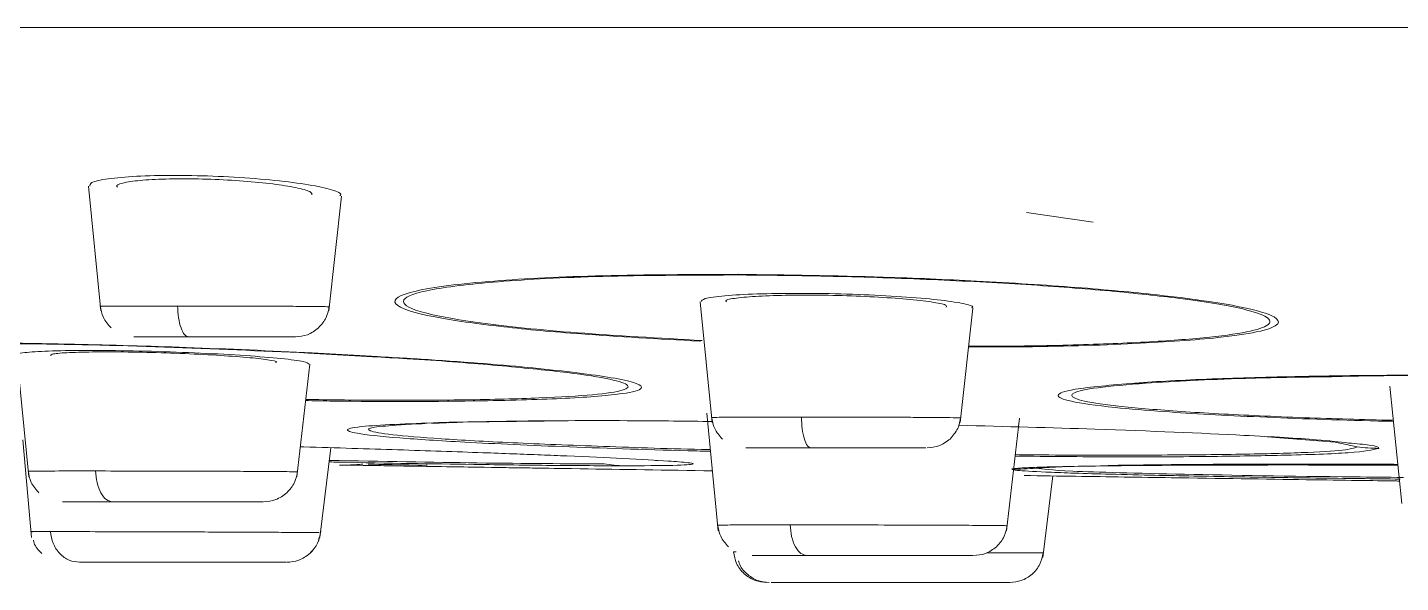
# Model space of a CAD drawing. Extents: x -6207 to -5787, y -4608 to -3937.
# Drawn here: x -6090.496 to -6086.416, y -4093.312 to -4091.663 of the extents above; entities that cross this region are included whole.
import ezdxf

# ---------------------------------------------------------------- set-up
doc = ezdxf.new("R2010")
doc.units = 0
doc.header["$LTSCALE"] = 7
doc.layers.get('0').update_dxf_attribs({"color": 2, "linetype": 'CONTINUOUS'})

msp = doc.modelspace()

# ---------------------------------------------------------------- linework, layer by layer
at = {"color": 8, "linetype": 'Continuous', "lineweight": 15}
for p, q in [((-6083.93456, -4091.66348), (-6105.75692, -4091.66348)), ((-6086.61063, -4092.89491), (-6086.54511, -4092.90936)), ((-6087.49838, -4092.97201), (-6087.42106, -4092.96798)), ((-6088.39818, -4093.2208), (-6088.39005, -4093.22085))]:
    msp.add_line(p, q, dxfattribs=at)
at = {"color": 7, "linetype": 'Continuous', "lineweight": 15}
for p, q in [((-6090.31498, -4092.13507), (-6090.27819, -4092.50524)), ((-6089.60081, -4092.50524), (-6089.56301, -4092.16432)), ((-6087.32891, -4092.24207), (-6087.5273, -4092.21327)), ((-6088.4974, -4092.47806), (-6088.4615, -4092.8364)), ((-6087.72425, -4092.8364), (-6087.68687, -4092.49675)), ((-6087.4343, -4092.58897), (-6087.43427, -4092.5889)), ((-6090.52711, -4092.63637), (-6090.49228, -4092.99805)), ((-6089.69525, -4092.99805), (-6089.65712, -4092.6634)), ((-6089.66227, -4092.63038), (-6089.47104, -4092.64135)), ((-6089.64959, -4092.62974), (-6089.45606, -4092.64116)), ((-6086.44796, -4092.72847), (-6086.41246, -4093.07735)), ((-6089.20656, -4092.8358), (-6088.96071, -4092.83235)), ((-6088.47718, -4092.8086), (-6088.44352, -4093.15815)), ((-6087.55113, -4092.8487), (-6087.54836, -4092.82438)), ((-6089.20756, -4092.83561), (-6089.29433, -4092.83926)), ((-6089.24548, -4092.83731), (-6089.20656, -4092.8358)), ((-6087.58639, -4093.15815), (-6087.55129, -4092.85009)), ((-6090.51004, -4092.88795), (-6090.48397, -4093.17817)), ((-6089.62678, -4093.17817), (-6089.59471, -4092.91179)), ((-6086.81208, -4092.87915), (-6086.61063, -4092.89491)), ((-6086.7254, -4092.88561), (-6086.78449, -4092.8806)), ((-6088.62985, -4092.94946), (-6088.62347, -4092.95103)), ((-6087.47922, -4093.23735), (-6087.44954, -4092.99554)), ((-6088.44352, -4093.15815), (-6088.44352, -4093.15817)), ((-6088.39005, -4093.22085), (-6088.39818, -4093.2208))]:
    msp.add_line(p, q, dxfattribs=at)
for centre, radius, start, end in [((-6088.37007, -4092.36686), 0.03251, 246.55587, 257.07266), ((-6088.50906, -4092.5379), 0.05804, 280.18614, 288.09334), ((-6089.65886, -4092.57219), 0.05829, 266.65083, 279.15975), ((-6087.18398, -4092.31358), 0.40658, 266.92428, 271.46382), ((-6089.23657, -4092.43876), 0.39817, 267.16022, 274.32277), ((-6086.47407, -4092.31808), 0.59553, 263.14843, 269.39714), ((-6087.56257, -4092.38075), 0.59474, 269.15294, 276.19619)]:
    msp.add_arc(centre, radius, start, end, dxfattribs=at)
for points, knots in [([(-6089.56779, -4092.16377), (-6089.5663, -4092.16219), (-6089.56048, -4092.15599), (-6089.59442, -4092.14353), (-6089.66632, -4092.12852), (-6089.77226, -4092.11565), (-6089.89609, -4092.10655), (-6089.99558, -4092.10326), (-6090.08896, -4092.1026), (-6090.1762, -4092.10465), (-6090.26095, -4092.11229), (-6090.31036, -4092.12272), (-6090.31068, -4092.13112), (-6090.31082, -4092.13466)], [0, 0, 0, 0, 0.0367958, 0.1439149, 0.2513141, 0.3586142, 0.4654781, 0.5717498, 0.6047893, 0.7105655, 0.8163307, 0.9223921, 1, 1, 1, 1]), ([(-6090.22814, -4092.13812), (-6090.2295, -4092.13641), (-6090.23399, -4092.13081), (-6090.20599, -4092.12286), (-6090.14859, -4092.11575), (-6090.08445, -4092.11323), (-6090.01447, -4092.11269), (-6089.93856, -4092.11429), (-6089.84072, -4092.12017), (-6089.75349, -4092.12924), (-6089.68808, -4092.1404), (-6089.65038, -4092.15156), (-6089.65102, -4092.15806), (-6089.65128, -4092.16082)], [0, 0, 0, 0, 0.0464744, 0.1526962, 0.2584578, 0.3635939, 0.39633, 0.5009224, 0.6055058, 0.7104255, 0.8159485, 0.9220282, 1, 1, 1, 1]), ([(-6088.49879, -4092.59503), (-6088.6202, -4092.58845), (-6088.83795, -4092.57665), (-6089.10598, -4092.55152), (-6089.31825, -4092.52121), (-6089.43213, -4092.48349), (-6089.37151, -4092.44503), (-6089.14129, -4092.41587), (-6088.7986, -4092.39811), (-6088.522, -4092.39716), (-6088.383, -4092.39668)], [0, 0, 0, 0, 0.1154585, 0.2070854, 0.3182521, 0.4567948, 0.6019383, 0.7456854, 0.8721985, 1, 1, 1, 1]), ([(-6088.49103, -4092.59307), (-6088.61979, -4092.58601), (-6088.87733, -4092.5719), (-6089.16917, -4092.54126), (-6089.35144, -4092.50718), (-6089.40002, -4092.47236), (-6089.31324, -4092.4407), (-6089.09735, -4092.41587), (-6088.77759, -4092.39983), (-6088.51076, -4092.39897), (-6088.37734, -4092.39854)], [0, 0, 0, 0, 0.1250168, 0.2500581, 0.3751315, 0.5001057, 0.6250742, 0.7500938, 0.8750398, 1, 1, 1, 1]), ([(-6087.69053, -4092.49634), (-6087.68931, -4092.49566), (-6087.682, -4092.49157), (-6087.71376, -4092.48297), (-6087.78517, -4092.47207), (-6087.89532, -4092.46261), (-6088.02649, -4092.4559), (-6088.13381, -4092.45343), (-6088.23588, -4092.45297), (-6088.33241, -4092.45443), (-6088.42891, -4092.46003), (-6088.48911, -4092.46809), (-6088.49279, -4092.47472), (-6088.49448, -4092.47777)], [0, 0, 0, 0, 0.0215965, 0.1286271, 0.2357677, 0.3428802, 0.449822, 0.5565224, 0.5898346, 0.6963267, 0.8028106, 0.9094224, 1, 1, 1, 1]), ([(-6088.41925, -4092.47882), (-6088.42034, -4092.47713), (-6088.42338, -4092.47242), (-6088.38677, -4092.46601), (-6088.31726, -4092.46058), (-6088.24249, -4092.45863), (-6088.16163, -4092.45828), (-6088.07477, -4092.45951), (-6087.96466, -4092.46411), (-6087.86834, -4092.47115), (-6087.79893, -4092.47977), (-6087.76236, -4092.4878), (-6087.76538, -4092.49232), (-6087.76647, -4092.49394)], [0, 0, 0, 0, 0.0593691, 0.1657116, 0.2718634, 0.377763, 0.410889, 0.5165664, 0.6222396, 0.7280611, 0.8341345, 0.9404365, 1, 1, 1, 1]), ([(-6090.27968, -4092.49), (-6090.27758, -4092.50204), (-6090.27321, -4092.52701), (-6090.25632, -4092.54598), (-6090.24757, -4092.55581)], [0, 0, 0, 0, 0.48196531, 1, 1, 1, 1]), ([(-6090.05001, -4092.49081), (-6090.04927, -4092.50258), (-6090.04773, -4092.52699), (-6090.04009, -4092.55746), (-6090.02956, -4092.57825), (-6090.02152, -4092.58085), (-6090.01764, -4092.5821)], [0, 0, 0, 0, 0.24113568, 0.49991713, 0.75876496, 1, 1, 1, 1]), ([(-6089.63129, -4092.55581), (-6089.62254, -4092.54598), (-6089.60565, -4092.52701), (-6089.60128, -4092.50204), (-6089.59917, -4092.49)], [0, 0, 0, 0, 0.5180368, 1, 1, 1, 1]), ([(-6090.1795, -4092.5821), (-6090.1739, -4092.5821), (-6090.16268, -4092.5821), (-6090.10278, -4092.5821), (-6090.04595, -4092.5821), (-6090.01764, -4092.5821)], [0, 0, 0, 0, 0.3337633, 0.6680569, 1, 1, 1, 1]), ([(-6090.01764, -4092.5821), (-6089.9869, -4092.5821), (-6089.92516, -4092.5821), (-6089.83114, -4092.5821), (-6089.75534, -4092.5821), (-6089.70602, -4092.5821), (-6089.70258, -4092.5821), (-6089.70098, -4092.5821)], [0, 0, 0, 0, 0.2041198, 0.409946, 0.6154359, 0.8210371, 1, 1, 1, 1]), ([(-6089.63129, -4092.55581), (-6089.64184, -4092.56367), (-6089.66221, -4092.57885), (-6089.68747, -4092.58103), (-6089.69965, -4092.58208)], [0, 0, 0, 0, 0.5179698, 1, 1, 1, 1]), ([(-6090.68315, -4092.59972), (-6090.62641, -4092.60024), (-6090.54503, -4092.60098), (-6090.43436, -4092.6029), (-6090.32806, -4092.60504), (-6090.19135, -4092.60845), (-6089.95217, -4092.61594), (-6089.7738, -4092.62408), (-6089.64959, -4092.62974)], [0, 0, 0, 0, 0.1738254, 0.2493125, 0.3247746, 0.4821862, 0.6394183, 1, 1, 1, 1]), ([(-6090.60542, -4092.60254), (-6090.57562, -4092.6026), (-6090.41892, -4092.60293), (-6090.08366, -4092.61187), (-6089.80275, -4092.62421), (-6089.66227, -4092.63038)], [0, 0, 0, 0, 0.1050293, 0.5524386, 1, 1, 1, 1]), ([(-6089.6591, -4092.66317), (-6089.66199, -4092.66073), (-6089.66807, -4092.65563), (-6089.73684, -4092.64673), (-6089.84353, -4092.63789), (-6089.97951, -4092.63034), (-6090.12773, -4092.62491), (-6090.2393, -4092.623), (-6090.33959, -4092.62258), (-6090.42909, -4092.62375), (-6090.5018, -4092.62831), (-6090.53346, -4092.63295), (-6090.52535, -4092.63609), (-6090.52447, -4092.63644)], [0, 0, 0, 0, 0.097431, 0.2045231, 0.3116805, 0.4188242, 0.5258815, 0.6328186, 0.6662646, 0.7731124, 0.8799561, 0.9868584, 1, 1, 1, 1]), ([(-6090.42794, -4092.63785), (-6090.42687, -4092.63618), (-6090.42451, -4092.63251), (-6090.37543, -4092.62875), (-6090.31368, -4092.62718), (-6090.24025, -4092.62697), (-6090.15663, -4092.62786), (-6090.04121, -4092.63142), (-6089.93174, -4092.63678), (-6089.83957, -4092.64342), (-6089.77893, -4092.6504), (-6089.75156, -4092.65569), (-6089.75761, -4092.65797), (-6089.75882, -4092.65842)], [0, 0, 0, 0, 0.088582, 0.1951091, 0.3015178, 0.3348519, 0.4411546, 0.5474557, 0.6538247, 0.7603192, 0.8669255, 0.9735854, 1, 1, 1, 1]), ([(-6086.62128, -4092.70067), (-6086.57861, -4092.69971), (-6086.40952, -4092.69592), (-6086.05608, -4092.69742), (-6085.68843, -4092.70238), (-6085.50132, -4092.70962), (-6085.44498, -4092.7118)], [0, 0, 0, 0, 0.1219642, 0.4833396, 0.8444138, 1, 1, 1, 1]), ([(-6086.61606, -4092.69831), (-6086.58265, -4092.69787), (-6086.49889, -4092.69678), (-6086.35797, -4092.69598), (-6086.19104, -4092.69604), (-6086.01743, -4092.6972), (-6085.85031, -4092.69944), (-6085.696, -4092.70245), (-6085.55438, -4092.70602), (-6085.46432, -4092.70897), (-6085.41911, -4092.71044)], [0, 0, 0, 0, 0.0886672, 0.2222501, 0.356711, 0.5005369, 0.643769, 0.7622255, 0.8806391, 1, 1, 1, 1]), ([(-6089.2563, -4092.83645), (-6089.1832, -4092.835), (-6089.02376, -4092.83183), (-6088.74918, -4092.83044), (-6088.5379, -4092.83284), (-6088.45946, -4092.83373)], [0, 0, 0, 0, 0.3473616, 0.7577162, 1, 1, 1, 1]), ([(-6088.46311, -4092.82), (-6088.461, -4092.83203), (-6088.45663, -4092.85701), (-6088.43974, -4092.87597), (-6088.431, -4092.8858)], [0, 0, 0, 0, 0.4819683, 1, 1, 1, 1]), ([(-6088.1964, -4092.82081), (-6088.19576, -4092.83258), (-6088.19444, -4092.85699), (-6088.18785, -4092.88745), (-6088.17879, -4092.90825), (-6088.17187, -4092.91085), (-6088.16853, -4092.9121)], [0, 0, 0, 0, 0.2411375, 0.499933, 0.7587727, 1, 1, 1, 1]), ([(-6087.75462, -4092.8858), (-6087.74587, -4092.87597), (-6087.72898, -4092.85701), (-6087.72461, -4092.83203), (-6087.7225, -4092.82)], [0, 0, 0, 0, 0.5180303, 1, 1, 1, 1]), ([(-6089.38945, -4092.84381), (-6089.38474, -4092.84329), (-6089.37092, -4092.84173), (-6089.33749, -4092.8407), (-6089.31543, -4092.84002)], [0, 0, 0, 0, 0.3402352, 1, 1, 1, 1]), ([(-6087.72911, -4092.84498), (-6087.59068, -4092.84867), (-6087.27152, -4092.85719), (-6086.90973, -4092.87267), (-6086.66209, -4092.88707), (-6086.59816, -4092.89449), (-6086.57048, -4092.8977)], [0, 0, 0, 0, 0.2601155, 0.5996845, 0.8266628, 1, 1, 1, 1]), ([(-6089.68511, -4092.90902), (-6089.68165, -4092.90912), (-6089.58023, -4092.91191), (-6089.43922, -4092.91647), (-6089.26405, -4092.92219), (-6089.1509, -4092.92619), (-6089.05253, -4092.92983), (-6088.96911, -4092.93305), (-6088.85312, -4092.93779), (-6088.71113, -4092.94416), (-6088.61045, -4092.94978), (-6088.55451, -4092.95392), (-6088.54117, -4092.9555), (-6088.5336, -4092.9564)], [0, 0, 0, 0, 0.00571664, 0.16753953, 0.24678386, 0.32799241, 0.391217, 0.45345941, 0.51504162, 0.67104567, 0.85040343, 0.91511163, 1, 1, 1, 1]), ([(-6088.36176, -4092.9121), (-6088.3538, -4092.9121), (-6088.33787, -4092.9121), (-6088.26635, -4092.9121), (-6088.20106, -4092.9121), (-6088.16853, -4092.9121)], [0, 0, 0, 0, 0.3338483, 0.6682029, 1, 1, 1, 1]), ([(-6088.16853, -4092.9121), (-6088.13365, -4092.9121), (-6088.06356, -4092.9121), (-6087.95925, -4092.9121), (-6087.87741, -4092.9121), (-6087.8277, -4092.9121), (-6087.82667, -4092.9121), (-6087.82624, -4092.9121)], [0, 0, 0, 0, 0.20970377, 0.42127544, 0.63249344, 0.84383039, 1, 1, 1, 1]), ([(-6087.75462, -4092.8858), (-6087.76517, -4092.89367), (-6087.78553, -4092.90887), (-6087.81079, -4092.91105), (-6087.82297, -4092.9121)], [0, 0, 0, 0, 0.51804538, 1, 1, 1, 1]), ([(-6090.49399, -4092.98), (-6090.49189, -4092.99204), (-6090.48752, -4093.01701), (-6090.47063, -4093.03598), (-6090.46188, -4093.0458)], [0, 0, 0, 0, 0.4819726, 1, 1, 1, 1]), ([(-6090.29379, -4092.98081), (-6090.29264, -4092.99258), (-6090.29028, -4093.01699), (-6090.27852, -4093.04745), (-6090.26233, -4093.06825), (-6090.24996, -4093.07085), (-6090.24399, -4093.0721)], [0, 0, 0, 0, 0.2411459, 0.4999448, 0.7587964, 1, 1, 1, 1]), ([(-6089.72539, -4093.0458), (-6089.71664, -4093.03598), (-6089.69975, -4093.01701), (-6089.69538, -4092.99204), (-6089.69327, -4092.98)], [0, 0, 0, 0, 0.5180274, 1, 1, 1, 1]), ([(-6089.36871, -4092.9662), (-6089.42204, -4092.96535), (-6089.54021, -4092.96347), (-6089.55887, -4092.96318), (-6089.56912, -4092.96302)], [0, 0, 0, 0, 0.4512315, 1, 1, 1, 1]), ([(-6089.54531, -4092.96341), (-6089.54283, -4092.96345), (-6089.53094, -4092.96364), (-6089.43342, -4092.96514), (-6089.22095, -4092.96851), (-6088.8903, -4092.97364), (-6088.59629, -4092.97817), (-6088.46065, -4092.98026)], [0, 0, 0, 0, 0.04911289, 0.23567371, 0.47620829, 0.75834143, 1, 1, 1, 1]), ([(-6089.49961, -4092.9604), (-6089.50563, -4092.96093), (-6089.51767, -4092.96199), (-6089.52974, -4092.96252), (-6089.53578, -4092.96279)], [0, 0, 0, 0, 0.49986551, 1, 1, 1, 1]), ([(-6089.30807, -4092.9636), (-6089.38208, -4092.96241), (-6089.49567, -4092.96059), (-6089.48328, -4092.9607), (-6089.47897, -4092.96074)], [0, 0, 0, 0, 0.65156382, 1, 1, 1, 1]), ([(-6088.94638, -4092.97275), (-6088.96815, -4092.97242), (-6089.1484, -4092.96969), (-6089.26564, -4092.96783), (-6089.36871, -4092.9662)], [0, 0, 0, 0, 0.12082569, 1, 1, 1, 1]), ([(-6088.78282, -4092.95978), (-6088.77279, -4092.96121), (-6088.75274, -4092.96407), (-6088.73254, -4092.96493), (-6088.72245, -4092.96536)], [0, 0, 0, 0, 0.5000137, 1, 1, 1, 1]), ([(-6087.53455, -4092.99428), (-6087.48297, -4092.99506), (-6087.32742, -4092.99739), (-6087.18986, -4092.99941), (-6087.09792, -4093.00077)], [0, 0, 0, 0, 0.33159384, 1, 1, 1, 1]), ([(-6087.51495, -4092.97068), (-6087.50675, -4092.9703), (-6087.48296, -4092.96922), (-6087.42017, -4092.96769), (-6087.32416, -4092.96597), (-6087.20016, -4092.96462), (-6087.06031, -4092.96364), (-6086.90885, -4092.96313), (-6086.74516, -4092.96293), (-6086.58166, -4092.96312), (-6086.4695, -4092.96351), (-6086.42403, -4092.96367)], [0, 0, 0, 0, 0.0600313, 0.1741481, 0.2979921, 0.4295782, 0.559634, 0.6684218, 0.7870662, 0.913677, 1, 1, 1, 1]), ([(-6087.28425, -4092.96438), (-6087.20587, -4092.96323), (-6087.02264, -4092.96054), (-6086.68473, -4092.95958), (-6086.45397, -4092.9609), (-6086.4243, -4092.96107)], [0, 0, 0, 0, 0.3944775, 0.9221299, 1, 1, 1, 1]), ([(-6087.09792, -4093.00077), (-6086.957, -4093.00283), (-6086.68556, -4093.00681), (-6086.48058, -4093.00981), (-6086.42495, -4093.01056), (-6086.41925, -4093.01064)], [0, 0, 0, 0, 0.4921838, 0.9480188, 1, 1, 1, 1]), ([(-6090.39174, -4093.0721), (-6090.3923, -4093.0721), (-6090.39342, -4093.0721), (-6090.33861, -4093.0721), (-6090.27545, -4093.0721), (-6090.24399, -4093.0721)], [0, 0, 0, 0, 0.3338993, 0.6683378, 1, 1, 1, 1]), ([(-6090.24399, -4093.0721), (-6090.20792, -4093.0721), (-6090.13543, -4093.0721), (-6090.01387, -4093.0721), (-6089.90677, -4093.0721), (-6089.82442, -4093.0721), (-6089.80518, -4093.0721), (-6089.79555, -4093.0721)], [0, 0, 0, 0, 0.1986657, 0.3991856, 0.5993649, 0.7996633, 1, 1, 1, 1]), ([(-6089.72539, -4093.0458), (-6089.73593, -4093.05366), (-6089.7563, -4093.06884), (-6089.78156, -4093.07104), (-6089.79374, -4093.0721)], [0, 0, 0, 0, 0.517936, 1, 1, 1, 1]), ([(-6088.44523, -4093.14), (-6088.44313, -4093.15204), (-6088.43876, -4093.17701), (-6088.42187, -4093.19598), (-6088.41312, -4093.20581)], [0, 0, 0, 0, 0.4819748, 1, 1, 1, 1]), ([(-6088.23, -4093.14081), (-6088.22886, -4093.15259), (-6088.22649, -4093.17699), (-6088.21473, -4093.20745), (-6088.19854, -4093.22826), (-6088.18617, -4093.23085), (-6088.18021, -4093.2321)], [0, 0, 0, 0, 0.2411446, 0.4999438, 0.7587638, 1, 1, 1, 1]), ([(-6087.61651, -4093.20581), (-6087.60777, -4093.19598), (-6087.59088, -4093.17701), (-6087.58651, -4093.15204), (-6087.5844, -4093.14)], [0, 0, 0, 0, 0.5180245, 1, 1, 1, 1]), ([(-6090.47848, -4093.18676), (-6090.47786, -4093.18945), (-6090.47431, -4093.20476), (-6090.46289, -4093.2163), (-6090.45348, -4093.22581)], [0, 0, 0, 0, 0.1758909, 1, 1, 1, 1]), ([(-6090.47848, -4093.18676), (-6090.47786, -4093.18945), (-6090.47431, -4093.20476), (-6090.46289, -4093.2163), (-6090.45348, -4093.22581)], [0, 0, 0, 0, 0.1758842, 1, 1, 1, 1]), ([(-6090.42784, -4093.16082), (-6090.42587, -4093.17259), (-6090.42177, -4093.197), (-6090.4014, -4093.22746), (-6090.37336, -4093.24827), (-6090.35194, -4093.25084), (-6090.3416, -4093.25208)], [0, 0, 0, 0, 0.2411488, 0.4999672, 0.7587996, 1, 1, 1, 1]), ([(-6089.6568, -4093.22581), (-6089.64805, -4093.21598), (-6089.63116, -4093.19701), (-6089.62679, -4093.17204), (-6089.62468, -4093.16001)], [0, 0, 0, 0, 0.5180267, 1, 1, 1, 1]), ([(-6089.65679, -4093.22581), (-6089.64765, -4093.21617), (-6089.63461, -4093.20244), (-6089.63083, -4093.18428), (-6089.6297, -4093.17886)], [0, 0, 0, 0, 0.7017918, 1, 1, 1, 1]), ([(-6089.6568, -4093.22581), (-6089.66734, -4093.23367), (-6089.68771, -4093.24885), (-6089.71297, -4093.25103), (-6089.72515, -4093.25208)], [0, 0, 0, 0, 0.517964, 1, 1, 1, 1]), ([(-6089.65679, -4093.22581), (-6089.66734, -4093.23367), (-6089.68771, -4093.24885), (-6089.71297, -4093.25103), (-6089.72515, -4093.25208)], [0, 0, 0, 0, 0.5179661, 1, 1, 1, 1]), ([(-6088.39814, -4093.2208), (-6088.39586, -4093.23258), (-6088.39113, -4093.257), (-6088.36762, -4093.28747), (-6088.33521, -4093.30824), (-6088.31049, -4093.31084), (-6088.29856, -4093.31209)], [0, 0, 0, 0, 0.2412822, 0.5000671, 0.7587962, 1, 1, 1, 1]), ([(-6088.34273, -4093.2321), (-6088.34334, -4093.2321), (-6088.34457, -4093.2321), (-6088.28427, -4093.2321), (-6088.21479, -4093.2321), (-6088.18021, -4093.2321)], [0, 0, 0, 0, 0.33394133, 0.66842431, 1, 1, 1, 1]), ([(-6088.18021, -4093.2321), (-6088.14053, -4093.2321), (-6088.0608, -4093.2321), (-6087.92709, -4093.2321), (-6087.80927, -4093.2321), (-6087.71869, -4093.2321), (-6087.69752, -4093.2321), (-6087.68694, -4093.2321)], [0, 0, 0, 0, 0.1986208, 0.3991565, 0.5993448, 0.7996511, 1, 1, 1, 1]), ([(-6087.61651, -4093.20581), (-6087.62706, -4093.21367), (-6087.64743, -4093.22885), (-6087.67269, -4093.23103), (-6087.68486, -4093.23208)], [0, 0, 0, 0, 0.5179655, 1, 1, 1, 1]), ([(-6087.57687, -4093.31209), (-6087.56527, -4093.31091), (-6087.5412, -4093.30845), (-6087.50939, -4093.28869), (-6087.48571, -4093.25952), (-6087.48028, -4093.23577), (-6087.47766, -4093.22428)], [0, 0, 0, 0, 0.2404159, 0.498368, 0.7572094, 1, 1, 1, 1]), ([(-6090.3416, -4093.25208), (-6090.31584, -4093.25208), (-6090.26406, -4093.25208), (-6090.14306, -4093.25208), (-6090.01142, -4093.25208), (-6089.8854, -4093.25208), (-6089.78654, -4093.25208), (-6089.72485, -4093.25208), (-6089.72651, -4093.25208), (-6089.72734, -4093.25208)], [0, 0, 0, 0, 0.14178, 0.2849253, 0.4278251, 0.570809, 0.7138171, 0.856779, 1, 1, 1, 1]), ([(-6088.38316, -4093.24734), (-6088.3826, -4093.24975), (-6088.37915, -4093.26466), (-6088.36002, -4093.28694), (-6088.32873, -4093.30826), (-6088.30419, -4093.31084), (-6088.29235, -4093.31209)], [0, 0, 0, 0, 0.0618632, 0.3815847, 0.7016853, 1, 1, 1, 1]), ([(-6088.28562, -4093.31209), (-6088.28223, -4093.31209), (-6088.27231, -4093.31209), (-6088.19847, -4093.31209), (-6088.08031, -4093.31209), (-6087.93779, -4093.31209), (-6087.79564, -4093.31209), (-6087.67602, -4093.31209), (-6087.59309, -4093.31209), (-6087.58226, -4093.31209), (-6087.57687, -4093.31209)], [0, 0, 0, 0, 0.068941, 0.2021037, 0.3351364, 0.4683913, 0.6017272, 0.7348584, 0.8681329, 1, 1, 1, 1])]:
    msp.add_open_spline(points, degree=3, knots=knots, dxfattribs=at)
at = {"color": 8, "linetype": 'Continuous', "lineweight": 15}
for points, knots in [([(-6088.383, -4092.39668), (-6088.23951, -4092.39865), (-6088.00114, -4092.40192), (-6087.65765, -4092.41674), (-6087.37613, -4092.43464), (-6087.14941, -4092.45558), (-6086.97236, -4092.47795), (-6086.85034, -4092.50031), (-6086.7838, -4092.52312), (-6086.77139, -4092.54602), (-6086.82642, -4092.56701), (-6086.96703, -4092.58757), (-6087.20027, -4092.60373), (-6087.46796, -4092.61269), (-6087.65193, -4092.61203), (-6087.69954, -4092.61186)], [0, 0, 0, 0, 0.107272, 0.1781904, 0.2604868, 0.3389509, 0.3980604, 0.4744018, 0.541915, 0.6053178, 0.690779, 0.7595479, 0.8587588, 0.9634511, 1, 1, 1, 1]), ([(-6088.37734, -4092.39854), (-6088.27949, -4092.39966), (-6088.08376, -4092.40188), (-6087.7869, -4092.41239), (-6087.50678, -4092.4275), (-6087.25813, -4092.44699), (-6087.05344, -4092.46938), (-6086.90229, -4092.49347), (-6086.81426, -4092.51803), (-6086.7941, -4092.54162), (-6086.84034, -4092.56336), (-6086.95479, -4092.58183), (-6087.12815, -4092.59639), (-6087.35219, -4092.60606), (-6087.54919, -4092.6106), (-6087.67228, -4092.61013), (-6087.69934, -4092.61002)], [0, 0, 0, 0, 0.0752675, 0.1505511, 0.2258138, 0.3010975, 0.3764309, 0.4517707, 0.5270826, 0.6023586, 0.6776427, 0.7529309, 0.8282567, 0.9035561, 0.9788025, 1, 1, 1, 1]), ([(-6090.05002, -4092.49081), (-6090.08257, -4092.49081), (-6090.15304, -4092.4908), (-6090.22166, -4092.49099), (-6090.26058, -4092.49133), (-6090.27808, -4092.49165), (-6090.27759, -4092.49185), (-6090.2774, -4092.49193)], [0, 0, 0, 0, 0.2528694, 0.5476439, 0.7115354, 0.8860472, 1, 1, 1, 1]), ([(-6089.60159, -4092.49315), (-6089.60104, -4092.4931), (-6089.59895, -4092.49292), (-6089.61617, -4092.49252), (-6089.65412, -4092.4921), (-6089.71005, -4092.49164), (-6089.77197, -4092.49133), (-6089.84955, -4092.49111), (-6089.94515, -4092.49088), (-6090.01551, -4092.49083), (-6090.05002, -4092.49081)], [0, 0, 0, 0, 0.04585941, 0.17439048, 0.31607497, 0.44518481, 0.5617194, 0.6656637, 0.83598932, 1, 1, 1, 1]), ([(-6089.45606, -4092.64116), (-6089.3977, -4092.64446), (-6089.21087, -4092.65502), (-6088.95133, -4092.67755), (-6088.71654, -4092.70697), (-6088.64746, -4092.73285), (-6088.71844, -4092.75257), (-6088.87819, -4092.76573), (-6089.16706, -4092.77399), (-6089.44863, -4092.77595), (-6089.64531, -4092.77212), (-6089.66946, -4092.77165)], [0, 0, 0, 0, 0.0570937, 0.1828057, 0.3238564, 0.4814799, 0.5853481, 0.7063707, 0.8211367, 0.9780435, 1, 1, 1, 1]), ([(-6089.47104, -4092.64135), (-6089.43615, -4092.64329), (-6089.30171, -4092.65077), (-6089.10544, -4092.66617), (-6088.90199, -4092.68614), (-6088.76535, -4092.70615), (-6088.703, -4092.72468), (-6088.71567, -4092.74129), (-6088.80511, -4092.75481), (-6088.96551, -4092.76465), (-6089.18876, -4092.77011), (-6089.42872, -4092.77157), (-6089.6006, -4092.76934), (-6089.66909, -4092.76845)], [0, 0, 0, 0, 0.0350062, 0.1349003, 0.2348321, 0.3347769, 0.4346448, 0.5344239, 0.6342741, 0.7341796, 0.8340246, 0.9338674, 1, 1, 1, 1]), ([(-6087.2058, -4092.71957), (-6087.17158, -4092.71735), (-6087.10316, -4092.7129), (-6086.98159, -4092.70752), (-6086.85128, -4092.70312), (-6086.72949, -4092.70016), (-6086.6484, -4092.69884), (-6086.61606, -4092.69831)], [0, 0, 0, 0, 0.2259106, 0.4517586, 0.6583316, 0.8637334, 1, 1, 1, 1]), ([(-6087.1736, -4092.72003), (-6087.08362, -4092.71459), (-6086.93418, -4092.70556), (-6086.71035, -4092.70206), (-6086.62128, -4092.70067)], [0, 0, 0, 0, 0.6020509, 1, 1, 1, 1]), ([(-6086.43729, -4092.83337), (-6086.45241, -4092.83304), (-6086.59501, -4092.82996), (-6086.84195, -4092.82085), (-6087.10016, -4092.80665), (-6087.28943, -4092.79073), (-6087.40808, -4092.77411), (-6087.44749, -4092.75558), (-6087.39736, -4092.73646), (-6087.27351, -4092.72554), (-6087.2058, -4092.71957)], [0, 0, 0, 0, 0.017984, 0.169622, 0.319934, 0.422066, 0.5623312, 0.697287, 0.8344941, 1, 1, 1, 1]), ([(-6086.4376, -4092.83032), (-6086.52758, -4092.82787), (-6086.71764, -4092.8227), (-6086.96501, -4092.8111), (-6087.173, -4092.79709), (-6087.32002, -4092.78147), (-6087.39532, -4092.76486), (-6087.39655, -4092.74851), (-6087.32965, -4092.73304), (-6087.22562, -4092.72436), (-6087.1736, -4092.72003)], [0, 0, 0, 0, 0.1138201, 0.2404136, 0.3671139, 0.4937665, 0.6203483, 0.746827, 0.8733858, 1, 1, 1, 1]), ([(-6088.19641, -4092.82081), (-6088.23251, -4092.8208), (-6088.31073, -4092.8208), (-6088.38924, -4092.821), (-6088.43591, -4092.82129), (-6088.45937, -4092.82164), (-6088.46084, -4092.8219), (-6088.46153, -4092.82202)], [0, 0, 0, 0, 0.2432868, 0.52708, 0.6849424, 0.8530479, 1, 1, 1, 1]), ([(-6087.72419, -4092.82307), (-6087.72374, -4092.82305), (-6087.72058, -4092.82288), (-6087.73574, -4092.82253), (-6087.77207, -4092.82209), (-6087.82898, -4092.82163), (-6087.89381, -4092.82133), (-6087.97758, -4092.82106), (-6088.08152, -4092.82089), (-6088.15921, -4092.82083), (-6088.19641, -4092.82081)], [0, 0, 0, 0, 0.02148732, 0.15318999, 0.29648693, 0.42797332, 0.54763724, 0.6554771, 0.83505981, 1, 1, 1, 1]), ([(-6088.46624, -4092.92218), (-6088.47982, -4092.92187), (-6088.63126, -4092.91836), (-6088.89517, -4092.90933), (-6089.19589, -4092.89604), (-6089.40804, -4092.88221), (-6089.52629, -4092.8694), (-6089.55754, -4092.85756), (-6089.50038, -4092.84551), (-6089.34844, -4092.83987), (-6089.2563, -4092.83645)], [0, 0, 0, 0, 0.01446868, 0.16129765, 0.30794847, 0.43263756, 0.56889512, 0.68559861, 0.80935045, 1, 1, 1, 1]), ([(-6088.4667, -4092.91737), (-6088.46861, -4092.91733), (-6088.58282, -4092.91496), (-6088.78977, -4092.90781), (-6089.06409, -4092.89715), (-6089.27722, -4092.88519), (-6089.42389, -4092.87303), (-6089.48853, -4092.86101), (-6089.48363, -4092.85107), (-6089.41874, -4092.84607), (-6089.38945, -4092.84381)], [0, 0, 0, 0, 0.002484, 0.1486772, 0.2949338, 0.4412769, 0.5876706, 0.7339054, 0.8798901, 1, 1, 1, 1]), ([(-6086.48033, -4092.91358), (-6086.49953, -4092.91823), (-6086.53495, -4092.92681), (-6086.7371, -4092.9341), (-6086.98097, -4092.93797), (-6087.24396, -4092.93952), (-6087.46226, -4092.9376), (-6087.56116, -4092.93673)], [0, 0, 0, 0, 0.2642494, 0.4876636, 0.6479909, 0.8405045, 1, 1, 1, 1]), ([(-6086.54511, -4092.90936), (-6086.55397, -4092.91269), (-6086.57169, -4092.91935), (-6086.70069, -4092.92663), (-6086.89428, -4092.93169), (-6087.15297, -4092.9339), (-6087.38244, -4092.934), (-6087.52723, -4092.93261), (-6087.56066, -4092.93229)], [0, 0, 0, 0, 0.18853466, 0.37727818, 0.5660734, 0.75471406, 0.94335651, 1, 1, 1, 1]), ([(-6086.57048, -4092.8977), (-6086.54718, -4092.89981), (-6086.4841, -4092.90552), (-6086.48179, -4092.91046), (-6086.48033, -4092.91358)], [0, 0, 0, 0, 0.3693326, 1, 1, 1, 1]), ([(-6088.72244, -4092.96536), (-6088.7905, -4092.96514), (-6088.91505, -4092.96473), (-6089.20446, -4092.96097), (-6089.43182, -4092.95759), (-6089.59013, -4092.95404), (-6089.59977, -4092.95382)], [0, 0, 0, 0, 0.3177148, 0.5814144, 0.9745126, 1, 1, 1, 1]), ([(-6088.78282, -4092.95978), (-6088.89674, -4092.95929), (-6089.10836, -4092.95837), (-6089.44419, -4092.95221), (-6089.59923, -4092.94936)], [0, 0, 0, 0, 0.53833908, 1, 1, 1, 1]), ([(-6090.2938, -4092.98081), (-6090.32811, -4092.9808), (-6090.40245, -4092.98077), (-6090.46325, -4092.98096), (-6090.49101, -4092.98128), (-6090.49182, -4092.98148), (-6090.49219, -4092.98157)], [0, 0, 0, 0, 0.2988913, 0.6477758, 0.8418982, 1, 1, 1, 1]), ([(-6089.69526, -4092.98353), (-6089.69475, -4092.9835), (-6089.6919, -4092.98332), (-6089.70712, -4092.983), (-6089.74523, -4092.98252), (-6089.80972, -4092.98207), (-6089.90873, -4092.98154), (-6090.03327, -4092.98121), (-6090.17509, -4092.98089), (-6090.25382, -4092.98084), (-6090.2938, -4092.98081)], [0, 0, 0, 0, 0.0237495, 0.1339088, 0.250525, 0.3841572, 0.5024224, 0.6918853, 0.8435331, 1, 1, 1, 1]), ([(-6088.5336, -4092.9564), (-6088.53171, -4092.95659), (-6088.51767, -4092.95802), (-6088.51572, -4092.96105), (-6088.55585, -4092.96462), (-6088.6683, -4092.96512), (-6088.72244, -4092.96536)], [0, 0, 0, 0, 0.0316327, 0.2349696, 0.6315957, 1, 1, 1, 1]), ([(-6087.57137, -4092.97542), (-6087.57032, -4092.97503), (-6087.56802, -4092.97416), (-6087.55581, -4092.97286), (-6087.53982, -4092.97162), (-6087.52171, -4092.97093), (-6087.51495, -4092.97068)], [0, 0, 0, 0, 0.2283766, 0.5021533, 0.8141312, 1, 1, 1, 1]), ([(-6086.41737, -4093.0048), (-6086.45705, -4093.00434), (-6086.54251, -4093.00336), (-6086.67037, -4093.00168), (-6086.80061, -4092.99981), (-6086.92709, -4092.99772), (-6087.04816, -4092.99553), (-6087.17396, -4092.9929), (-6087.29363, -4092.99), (-6087.39618, -4092.98692), (-6087.49322, -4092.98322), (-6087.56134, -4092.97932), (-6087.56836, -4092.97659), (-6087.57137, -4092.97542)], [0, 0, 0, 0, 0.059594, 0.1283629, 0.2002127, 0.2725444, 0.3474853, 0.4257226, 0.5297881, 0.6274177, 0.7158648, 0.8781911, 1, 1, 1, 1]), ([(-6086.40699, -4092.99988), (-6086.45662, -4092.99941), (-6086.70776, -4092.99704), (-6087.08113, -4092.99058), (-6087.43906, -4092.98126), (-6087.47862, -4092.97509), (-6087.49838, -4092.97201)], [0, 0, 0, 0, 0.075888, 0.3839683, 0.6923019, 1, 1, 1, 1]), ([(-6088.23002, -4093.14081), (-6088.26965, -4093.14083), (-6088.3489, -4093.14087), (-6088.42219, -4093.14132), (-6088.45103, -4093.14134), (-6088.44479, -4093.14166), (-6088.44464, -4093.14167)], [0, 0, 0, 0, 0.3213339, 0.6427314, 0.9911555, 1, 1, 1, 1]), ([(-6087.58481, -4093.14344), (-6087.58719, -4093.14331), (-6087.59237, -4093.14304), (-6087.63831, -4093.14254), (-6087.70894, -4093.14209), (-6087.81162, -4093.14165), (-6087.94203, -4093.14124), (-6088.09864, -4093.1409), (-6088.18711, -4093.14084), (-6088.23002, -4093.14081)], [0, 0, 0, 0, 0.1149987, 0.2504557, 0.3912293, 0.4913442, 0.6778507, 0.8437355, 1, 1, 1, 1]), ([(-6090.42788, -4093.16082), (-6090.44854, -4093.16084), (-6090.48986, -4093.16089), (-6090.48376, -4093.16113), (-6090.4807, -4093.16125)], [0, 0, 0, 0, 0.49996501, 1, 1, 1, 1]), ([(-6089.63145, -4093.16399), (-6089.62986, -4093.16394), (-6089.62621, -4093.16383), (-6089.65109, -4093.16364), (-6089.69243, -4093.16331), (-6089.75678, -4093.16296), (-6089.83927, -4093.16247), (-6089.93171, -4093.16209), (-6090.0495, -4093.16179), (-6090.18854, -4093.16136), (-6090.33406, -4093.1609), (-6090.39671, -4093.16084), (-6090.42788, -4093.16082)], [0, 0, 0, 0, 0.0595467, 0.1366828, 0.2203172, 0.3104328, 0.401735, 0.4930075, 0.5762747, 0.7189869, 0.8602182, 1, 1, 1, 1]), ([(-6087.47762, -4093.22428), (-6087.48313, -4093.22426), (-6087.49417, -4093.22421), (-6087.55854, -4093.22392), (-6087.62292, -4093.22371), (-6087.64574, -4093.22364)], [0, 0, 0, 0, 0.3910824, 0.7841379, 1, 1, 1, 1])]:
    msp.add_open_spline(points, degree=3, knots=knots, dxfattribs=at)

doc.saveas('drawing.dxf')
